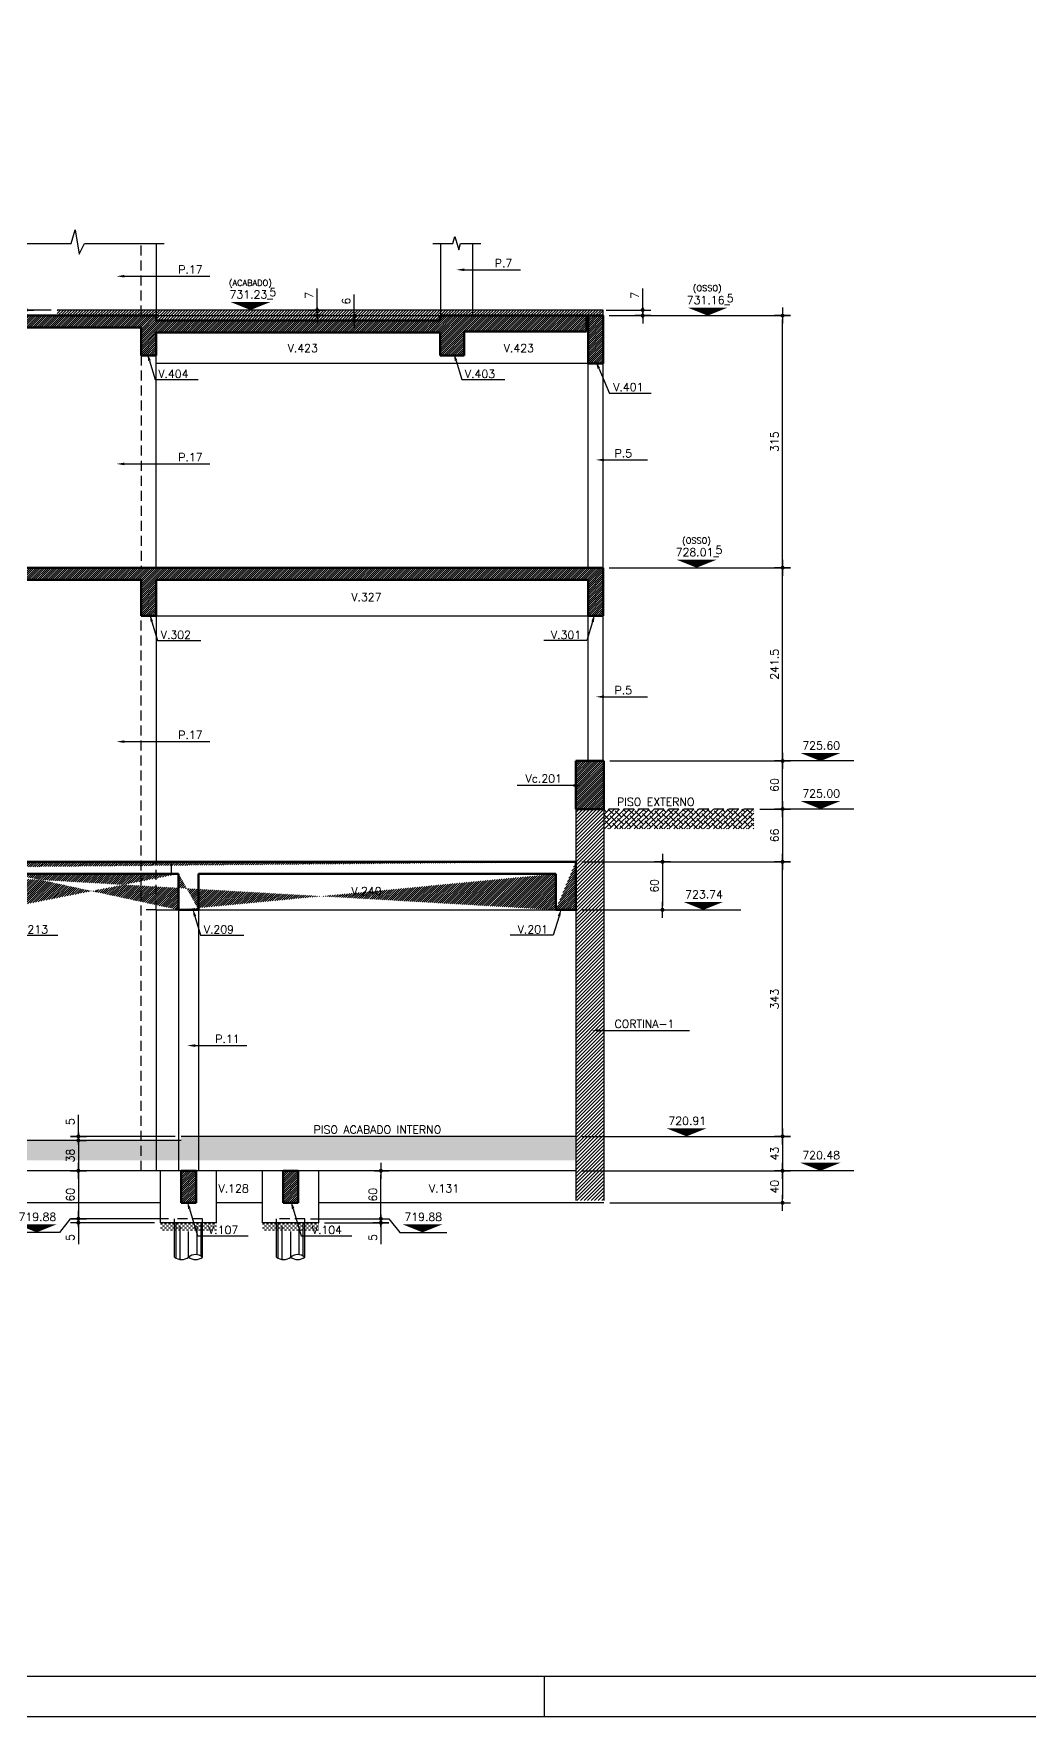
# Model space of a CAD drawing. Header units: inches. Extents: x 0 to 5940, y 0 to 4205.
# Drawn here: x 3452 to 4696, y 0 to 2102 of the extents above; entities that cross this region are included whole.
import ezdxf
from ezdxf.enums import TextEntityAlignment as Align

# ---------------------------------------------------------------- set-up
doc = ezdxf.new("R2010")
doc.units = ezdxf.units.IN
doc.header["$LTSCALE"] = 50
doc.header["$MEASUREMENT"] = 0
doc.linetypes.add('HIDDEN', pattern=[0.375, 0.25, -0.125])
for name, color, linetype in [('CORTES', 2, 'Continuous'), ('COTA', 6, 'Continuous'), ('FOLHA', 7, 'Continuous'), ('NIVEL', 3, 'Continuous'), ('TEXTO', 3, 'Continuous')]:
    doc.layers.add(name, color=color, linetype=linetype)
doc.styles.add('ROMANS', font='romans.shx')
doc.dimstyles.new('COTA_50', dxfattribs={"dimscale": 5, "dimtxt": 2, "dimasz": 1, "dimexe": 2, "dimexo": 1.5, "dimgap": 1, "dimtad": 1, "dimzin": 12, "dimdsep": 46, "dimtxsty": 'ROMANS', "dimblk1": 'COTA', "dimblk2": 'COTA', "dimsah": 1, "dimcen": -4, "dimdle": 1.5, "dimclrd": 6, "dimclre": 6, "dimclrt": 3, "dimadec": 0, "dimazin": 0, "dimtfac": 1, "dimtofl": 0, "dimtmove": 0, "dimatfit": 3, "dimldrblk": 'COTA', "dimfxl": 1, "dimtolj": 1, "dimtzin": 12, "dimarcsym": 0})
pattern_1 = [(45, (-20281.5175, 13943.6157), (-1.32582521, 1.32582521), [])]
pattern_2 = [(45, (-20281.5175, 13940.6157), (-1.32582521, 1.32582521), [])]
pattern_3 = [(45, (-20281.5175, 14211.9258), (-1.32582521, 1.32582521), [])]

# ---------------------------------------------------------------- blocks, each defined once
blk = doc.blocks.new('COTA')
at = {"layer": 'COTA'}
for p, q in [((2, 0), (-2, 0)), ((0, -2), (0, 2))]:
    blk.add_line(p, q, dxfattribs=at)
at = {"layer": 'COTA', "const_width": 0.5}
blk.add_lwpolyline([(-0.25, 0, 1), (0.25, 0, 1)], format="xyb", close=True, dxfattribs=at)
blk = doc.blocks.new('*D107')
at = {"layer": 'COTA', "color": 6, "lineweight": -2, "transparency": 16777216}
for p, q in [((4171.4, 1193.7), (4397.4, 1193.7)), ((4387.4, 1138.7), (4387.4, 1188.7)), ((4359.1, 1133.7), (4397.4, 1133.7))]:
    blk.add_line(p, q, dxfattribs=at)
at = {"layer": 'Defpoints', "color": 0, "transparency": 16777216}
for p in [(4163.9, 1193.7), (4387.4, 1193.7), (4351.6, 1133.7)]:
    blk.add_point(p, dxfattribs=at)
at = {"layer": 'COTA', "color": 6, "lineweight": -2, "transparency": 16777216, "xscale": 5, "yscale": 5, "zscale": 5}
for p, rotation in [((4387.4, 1193.7), 90), ((4387.4, 1133.7), 270)]:
    blk.add_blockref('COTA', p, dxfattribs=dict(at, rotation=rotation))
at = {"layer": 'COTA', "color": 3, "transparency": 16777216, "insert": (4377.4, 1163.7), "char_height": 10, "attachment_point": 5, "rotation": 90, "style": 'ROMANS'}
blk.add_mtext('\\A1;60', dxfattribs=at)
blk = doc.blocks.new('*D108')
at = {"layer": 'COTA', "color": 6, "lineweight": -2, "transparency": 16777216}
for p, q in [((4359.1, 1133.7), (4397.4, 1133.7)), ((4387.4, 1128.7), (4387.4, 1072.7)), ((4136.4, 1067.7), (4397.4, 1067.7))]:
    blk.add_line(p, q, dxfattribs=at)
at = {"layer": 'Defpoints', "color": 0, "transparency": 16777216}
for p in [(4351.6, 1133.7), (4128.9, 1067.7), (4387.4, 1067.7)]:
    blk.add_point(p, dxfattribs=at)
at = {"layer": 'COTA', "color": 6, "lineweight": -2, "transparency": 16777216, "xscale": 5, "yscale": 5, "zscale": 5}
for p, rotation in [((4387.4, 1133.7), 90), ((4387.4, 1067.7), 270)]:
    blk.add_blockref('COTA', p, dxfattribs=dict(at, rotation=rotation))
at = {"layer": 'COTA', "color": 3, "transparency": 16777216, "insert": (4377.4, 1100.7), "char_height": 10, "attachment_point": 5, "rotation": 90, "style": 'ROMANS'}
blk.add_mtext('\\A1;66', dxfattribs=at)
blk = doc.blocks.new('*D109')
at = {"layer": 'COTA', "color": 6, "lineweight": -2, "transparency": 16777216}
for p, q in [((4136.4, 681.7), (4397.4, 681.7)), ((4387.4, 676.7), (4387.4, 646.7)), ((4171.4, 641.7), (4397.4, 641.7))]:
    blk.add_line(p, q, dxfattribs=at)
at = {"layer": 'Defpoints', "color": 0, "transparency": 16777216}
for p in [(4128.9, 681.7), (4163.9, 641.7), (4387.4, 641.7)]:
    blk.add_point(p, dxfattribs=at)
at = {"layer": 'COTA', "color": 6, "lineweight": -2, "transparency": 16777216, "xscale": 5, "yscale": 5, "zscale": 5}
for p, rotation in [((4387.4, 681.7), 90), ((4387.4, 641.7), 270)]:
    blk.add_blockref('COTA', p, dxfattribs=dict(at, rotation=rotation))
at = {"layer": 'COTA', "color": 3, "transparency": 16777216, "insert": (4377.4, 661.7), "char_height": 10, "attachment_point": 5, "rotation": 90, "style": 'ROMANS'}
blk.add_mtext('\\A1;40', dxfattribs=at)
blk = doc.blocks.new('*D110')
at = {"layer": 'COTA', "color": 6, "lineweight": -2, "transparency": 16777216}
for p, q in [((4136.4, 1067.7), (4247.3, 1067.7)), ((4237.3, 1062.7), (4237.3, 1012.7)), ((4136.4, 1007.7), (4247.3, 1007.7))]:
    blk.add_line(p, q, dxfattribs=at)
at = {"layer": 'Defpoints', "color": 0, "transparency": 16777216}
for p in [(4128.9, 1067.7), (4128.9, 1007.7), (4237.3, 1007.7)]:
    blk.add_point(p, dxfattribs=at)
at = {"layer": 'COTA', "color": 6, "lineweight": -2, "transparency": 16777216, "xscale": 5, "yscale": 5, "zscale": 5}
for p, rotation in [((4237.3, 1067.7), 90), ((4237.3, 1007.7), 270)]:
    blk.add_blockref('COTA', p, dxfattribs=dict(at, rotation=rotation))
at = {"layer": 'COTA', "color": 3, "transparency": 16777216, "insert": (4227.3, 1037.7), "char_height": 10, "attachment_point": 5, "rotation": 90, "style": 'ROMANS'}
blk.add_mtext('\\A1;60', dxfattribs=at)
blk = doc.blocks.new('*D111')
at = {"layer": 'COTA', "color": 6, "lineweight": -2, "transparency": 16777216}
for p, q in [((3508.4, 719.7), (3517.4, 719.7)), ((3507.4, 714.7), (3507.4, 686.7)), ((3510.4, 681.7), (3517.4, 681.7))]:
    blk.add_line(p, q, dxfattribs=at)
at = {"layer": 'Defpoints', "color": 0, "transparency": 16777216}
for p in [(3500.9, 719.7), (3502.9, 681.7), (3507.4, 681.7)]:
    blk.add_point(p, dxfattribs=at)
at = {"layer": 'COTA', "color": 6, "lineweight": -2, "transparency": 16777216, "xscale": 5, "yscale": 5, "zscale": 5}
for p, rotation in [((3507.4, 719.7), 90), ((3507.4, 681.7), 270)]:
    blk.add_blockref('COTA', p, dxfattribs=dict(at, rotation=rotation))
at = {"layer": 'COTA', "color": 3, "transparency": 16777216, "insert": (3497.4, 700.7), "char_height": 10, "attachment_point": 5, "rotation": 90, "style": 'ROMANS'}
blk.add_mtext('\\A1;38', dxfattribs=at)
blk = doc.blocks.new('*D128')
at = {"layer": 'COTA', "color": 6, "lineweight": -2, "transparency": 16777216}
for p, q in [((4170.9, 1435.2), (4397.4, 1435.2)), ((4387.4, 1198.7), (4387.4, 1430.2)), ((4178.9, 1193.7), (4397.4, 1193.7))]:
    blk.add_line(p, q, dxfattribs=at)
at = {"layer": 'Defpoints', "color": 0, "transparency": 16777216}
for p in [(4163.4, 1435.2), (4387.4, 1435.2), (4171.4, 1193.7)]:
    blk.add_point(p, dxfattribs=at)
at = {"layer": 'COTA', "color": 6, "lineweight": -2, "transparency": 16777216, "xscale": 5, "yscale": 5, "zscale": 5}
for p, rotation in [((4387.4, 1435.2), 90), ((4387.4, 1193.7), 270)]:
    blk.add_blockref('COTA', p, dxfattribs=dict(at, rotation=rotation))
at = {"layer": 'COTA', "color": 3, "transparency": 16777216, "insert": (4377.4, 1314.5), "char_height": 10, "attachment_point": 5, "rotation": 90, "style": 'ROMANS'}
blk.add_mtext('\\A1;241.5', dxfattribs=at)
blk = doc.blocks.new('*D133')
at = {"layer": 'COTA', "color": 6, "lineweight": -2, "transparency": 16777216}
for p, q in [((4212.6, 1757.2), (4212.6, 1783.9)), ((4212.6, 1762.2), (4212.6, 1767.2)), ((4166.8, 1757.2), (4222.6, 1757.2)), ((4222.1, 1750.2), (4202.6, 1750.2)), ((4212.6, 1745.2), (4212.6, 1740.2))]:
    blk.add_line(p, q, dxfattribs=at)
at = {"layer": 'Defpoints', "color": 0, "transparency": 16777216}
for p in [(4159.3, 1757.2), (4212.6, 1757.2), (4229.6, 1750.2)]:
    blk.add_point(p, dxfattribs=at)
at = {"layer": 'COTA', "color": 6, "lineweight": -2, "transparency": 16777216, "xscale": 5, "yscale": 5, "zscale": 5}
for p, rotation in [((4212.6, 1757.2), 270), ((4212.6, 1750.2), 90)]:
    blk.add_blockref('COTA', p, dxfattribs=dict(at, rotation=rotation))
at = {"layer": 'COTA', "color": 3, "transparency": 16777216, "insert": (4202.6, 1775.5), "char_height": 10, "attachment_point": 5, "rotation": 90, "style": 'ROMANS'}
blk.add_mtext('\\A1;7', dxfattribs=at)
blk = doc.blocks.new('*D134')
at = {"layer": 'COTA', "color": 6, "lineweight": -2, "transparency": 16777216}
for p, q in [((3852.1, 1755.2), (3852.1, 1776.4)), ((3856.6, 1750.2), (3862.1, 1750.2)), ((3852.1, 1739.2), (3852.1, 1734.2)), ((3856.6, 1744.2), (3862.1, 1744.2))]:
    blk.add_line(p, q, dxfattribs=at)
at = {"layer": 'Defpoints', "color": 0, "transparency": 16777216}
for p in [(3849.1, 1750.2), (3852.1, 1750.2), (3849.1, 1744.2)]:
    blk.add_point(p, dxfattribs=at)
at = {"layer": 'COTA', "color": 6, "lineweight": -2, "transparency": 16777216, "xscale": 5, "yscale": 5, "zscale": 5}
for p, rotation in [((3852.1, 1750.2), 270), ((3852.1, 1744.2), 90)]:
    blk.add_blockref('COTA', p, dxfattribs=dict(at, rotation=rotation))
at = {"layer": 'COTA', "color": 3, "transparency": 16777216, "insert": (3842.1, 1768.3), "char_height": 10, "attachment_point": 5, "rotation": 90, "style": 'ROMANS'}
blk.add_mtext('\\A1;6', dxfattribs=at)
blk = doc.blocks.new('*D135')
at = {"layer": 'COTA', "color": 6, "lineweight": -2, "transparency": 16777216}
for p, q in [((3805.8, 1762.2), (3805.8, 1783.9)), ((3805.8, 1745.2), (3805.8, 1740.2)), ((3807.6, 1757.2), (3815.8, 1757.2)), ((3807.6, 1750.2), (3815.8, 1750.2))]:
    blk.add_line(p, q, dxfattribs=at)
at = {"layer": 'Defpoints', "color": 0, "transparency": 16777216}
for p in [(3800.1, 1757.2), (3800.1, 1750.2), (3805.8, 1757.2)]:
    blk.add_point(p, dxfattribs=at)
at = {"layer": 'COTA', "color": 6, "lineweight": -2, "transparency": 16777216, "xscale": 5, "yscale": 5, "zscale": 5}
for p, rotation in [((3805.8, 1757.2), 270), ((3805.8, 1750.2), 90)]:
    blk.add_blockref('COTA', p, dxfattribs=dict(at, rotation=rotation))
at = {"layer": 'COTA', "color": 3, "transparency": 16777216, "insert": (3795.8, 1775.5), "char_height": 10, "attachment_point": 5, "rotation": 90, "style": 'ROMANS'}
blk.add_mtext('\\A1;7', dxfattribs=at)
blk = doc.blocks.new('*D137')
at = {"layer": 'COTA', "color": 6, "lineweight": -2, "transparency": 16777216}
for p, q in [((3441.9, 1762.2), (3441.9, 1783.9)), ((3473.3, 1757.2), (3431.9, 1757.2)), ((3442.7, 1750.2), (3431.9, 1750.2)), ((3441.9, 1745.2), (3441.9, 1740.2))]:
    blk.add_line(p, q, dxfattribs=at)
at = {"layer": 'Defpoints', "color": 0, "transparency": 16777216}
for p in [(3441.9, 1757.2), (3450.2, 1750.2), (3480.8, 1757.2)]:
    blk.add_point(p, dxfattribs=at)
at = {"layer": 'COTA', "color": 6, "lineweight": -2, "transparency": 16777216, "xscale": 5, "yscale": 5, "zscale": 5}
for p, rotation in [((3441.9, 1757.2), 270), ((3441.9, 1750.2), 90)]:
    blk.add_blockref('COTA', p, dxfattribs=dict(at, rotation=rotation))
at = {"layer": 'COTA', "color": 3, "transparency": 16777216, "insert": (3431.9, 1775.5), "char_height": 10, "attachment_point": 5, "rotation": 90, "style": 'ROMANS'}
blk.add_mtext('\\A1;7', dxfattribs=at)
blk = doc.blocks.new('*D138')
at = {"layer": 'COTA', "color": 6, "lineweight": -2, "transparency": 16777216}
for p, q in [((4170.9, 1750.2), (4397.4, 1750.2)), ((4387.4, 1440.2), (4387.4, 1745.2)), ((4178.4, 1435.2), (4397.4, 1435.2))]:
    blk.add_line(p, q, dxfattribs=at)
at = {"layer": 'Defpoints', "color": 0, "transparency": 16777216}
for p in [(4163.4, 1750.2), (4387.4, 1750.2), (4170.9, 1435.2)]:
    blk.add_point(p, dxfattribs=at)
at = {"layer": 'COTA', "color": 6, "lineweight": -2, "transparency": 16777216, "xscale": 5, "yscale": 5, "zscale": 5}
for p, rotation in [((4387.4, 1750.2), 90), ((4387.4, 1435.2), 270)]:
    blk.add_blockref('COTA', p, dxfattribs=dict(at, rotation=rotation))
at = {"layer": 'COTA', "color": 3, "transparency": 16777216, "insert": (4377.4, 1592.7), "char_height": 10, "attachment_point": 5, "rotation": 90, "style": 'ROMANS'}
blk.add_mtext('\\A1;315', dxfattribs=at)
blk = doc.blocks.new('*D175')
at = {"layer": 'COTA', "color": 6, "lineweight": -2, "transparency": 16777216}
for p, q in [((3507.4, 729.7), (3507.4, 751.4)), ((3628.2, 724.7), (3497.4, 724.7)), ((3509.6, 719.7), (3497.4, 719.7)), ((3507.4, 714.7), (3507.4, 709.7))]:
    blk.add_line(p, q, dxfattribs=at)
at = {"layer": 'Defpoints', "color": 0, "transparency": 16777216}
for p in [(3507.4, 724.7), (3517.1, 719.7), (3635.7, 724.7)]:
    blk.add_point(p, dxfattribs=at)
at = {"layer": 'COTA', "color": 6, "lineweight": -2, "transparency": 16777216, "xscale": 5, "yscale": 5, "zscale": 5}
for p, rotation in [((3507.4, 724.7), 270), ((3507.4, 719.7), 90)]:
    blk.add_blockref('COTA', p, dxfattribs=dict(at, rotation=rotation))
at = {"layer": 'COTA', "color": 3, "transparency": 16777216, "insert": (3497.4, 743), "char_height": 10, "attachment_point": 5, "rotation": 90, "style": 'ROMANS'}
blk.add_mtext('\\A1;5', dxfattribs=at)
blk = doc.blocks.new('*D176')
at = {"layer": 'COTA', "color": 6, "lineweight": -2, "transparency": 16777216}
for p, q in [((4136.4, 724.7), (4397.4, 724.7)), ((4387.4, 719.7), (4387.4, 686.7)), ((4136.4, 681.7), (4397.4, 681.7))]:
    blk.add_line(p, q, dxfattribs=at)
at = {"layer": 'Defpoints', "color": 0, "transparency": 16777216}
for p in [(4128.9, 724.7), (4128.9, 681.7), (4387.4, 681.7)]:
    blk.add_point(p, dxfattribs=at)
at = {"layer": 'COTA', "color": 6, "lineweight": -2, "transparency": 16777216, "xscale": 5, "yscale": 5, "zscale": 5}
for p, rotation in [((4387.4, 724.7), 90), ((4387.4, 681.7), 270)]:
    blk.add_blockref('COTA', p, dxfattribs=dict(at, rotation=rotation))
at = {"layer": 'COTA', "color": 3, "transparency": 16777216, "insert": (4377.4, 703.2), "char_height": 10, "attachment_point": 5, "rotation": 90, "style": 'ROMANS'}
blk.add_mtext('\\A1;43', dxfattribs=at)
blk = doc.blocks.new('*D177')
at = {"layer": 'COTA', "color": 6, "lineweight": -2, "transparency": 16777216}
for p, q in [((4380.2, 1067.7), (4397.4, 1067.7)), ((4387.4, 729.7), (4387.4, 1062.7)), ((4380.2, 724.7), (4397.4, 724.7))]:
    blk.add_line(p, q, dxfattribs=at)
at = {"layer": 'Defpoints', "color": 0, "transparency": 16777216}
for p in [(4372.7, 1067.7), (4387.4, 1067.7), (4372.7, 724.7)]:
    blk.add_point(p, dxfattribs=at)
at = {"layer": 'COTA', "color": 6, "lineweight": -2, "transparency": 16777216, "xscale": 5, "yscale": 5, "zscale": 5}
for p, rotation in [((4387.4, 1067.7), 90), ((4387.4, 724.7), 270)]:
    blk.add_blockref('COTA', p, dxfattribs=dict(at, rotation=rotation))
at = {"layer": 'COTA', "color": 3, "transparency": 16777216, "insert": (4377.4, 896.2), "char_height": 10, "attachment_point": 5, "rotation": 90, "style": 'ROMANS'}
blk.add_mtext('\\A1;343', dxfattribs=at)
blk = doc.blocks.new('*D203')
at = {"layer": 'COTA', "color": 6, "lineweight": -2, "transparency": 16777216}
for p, q in [((3555.3, 681.7), (3497.4, 681.7)), ((3507.4, 676.7), (3507.4, 626.7)), ((3620.2, 621.7), (3497.4, 621.7))]:
    blk.add_line(p, q, dxfattribs=at)
at = {"layer": 'Defpoints', "color": 0, "transparency": 16777216}
for p in [(3562.8, 681.7), (3507.4, 621.7), (3627.7, 621.7)]:
    blk.add_point(p, dxfattribs=at)
at = {"layer": 'COTA', "color": 6, "lineweight": -2, "transparency": 16777216, "xscale": 5, "yscale": 5, "zscale": 5}
for p, rotation in [((3507.4, 681.7), 90), ((3507.4, 621.7), 270)]:
    blk.add_blockref('COTA', p, dxfattribs=dict(at, rotation=rotation))
at = {"layer": 'COTA', "color": 3, "transparency": 16777216, "insert": (3497.4, 651.7), "char_height": 10, "attachment_point": 5, "rotation": 90, "style": 'ROMANS'}
blk.add_mtext('\\A1;60', dxfattribs=at)
blk = doc.blocks.new('*D204')
at = {"layer": 'COTA', "color": 6, "lineweight": -2, "transparency": 16777216}
for p, q in [((3507.4, 626.7), (3507.4, 631.7)), ((3620.2, 621.7), (3497.4, 621.7)), ((3602.7, 616.7), (3497.4, 616.7)), ((3507.4, 611.7), (3507.4, 590))]:
    blk.add_line(p, q, dxfattribs=at)
at = {"layer": 'Defpoints', "color": 0, "transparency": 16777216}
for p in [(3507.4, 616.7), (3610.2, 616.7), (3627.7, 621.7)]:
    blk.add_point(p, dxfattribs=at)
at = {"layer": 'COTA', "color": 6, "lineweight": -2, "transparency": 16777216, "xscale": 5, "yscale": 5, "zscale": 5}
for p, rotation in [((3507.4, 621.7), 270), ((3507.4, 616.7), 90)]:
    blk.add_blockref('COTA', p, dxfattribs=dict(at, rotation=rotation))
at = {"layer": 'COTA', "color": 3, "transparency": 16777216, "insert": (3497.4, 598.4), "char_height": 10, "attachment_point": 5, "rotation": 90, "style": 'ROMANS'}
blk.add_mtext('\\A1;5', dxfattribs=at)
blk = doc.blocks.new('*D205')
at = {"layer": 'COTA', "color": 6, "lineweight": -2, "transparency": 16777216}
for p, q in [((3885.5, 626.7), (3885.5, 631.7)), ((3797.7, 621.7), (3895.5, 621.7)), ((3815.2, 616.7), (3895.5, 616.7)), ((3885.5, 611.7), (3885.5, 590))]:
    blk.add_line(p, q, dxfattribs=at)
at = {"layer": 'Defpoints', "color": 0, "transparency": 16777216}
for p in [(3790.2, 621.7), (3807.7, 616.7), (3885.5, 616.7)]:
    blk.add_point(p, dxfattribs=at)
at = {"layer": 'COTA', "color": 6, "lineweight": -2, "transparency": 16777216, "xscale": 5, "yscale": 5, "zscale": 5}
for p, rotation in [((3885.5, 621.7), 270), ((3885.5, 616.7), 90)]:
    blk.add_blockref('COTA', p, dxfattribs=dict(at, rotation=rotation))
at = {"layer": 'COTA', "color": 3, "transparency": 16777216, "insert": (3875.5, 598.4), "char_height": 10, "attachment_point": 5, "rotation": 90, "style": 'ROMANS'}
blk.add_mtext('\\A1;5', dxfattribs=at)
blk = doc.blocks.new('*D206')
at = {"layer": 'COTA', "color": 6, "lineweight": -2, "transparency": 16777216}
for p, q in [((3877.6, 681.7), (3895.5, 681.7)), ((3885.5, 626.7), (3885.5, 676.7)), ((3877.6, 621.7), (3895.5, 621.7))]:
    blk.add_line(p, q, dxfattribs=at)
at = {"layer": 'Defpoints', "color": 0, "transparency": 16777216}
for p in [(3870.1, 681.7), (3885.5, 681.7), (3870.1, 621.7)]:
    blk.add_point(p, dxfattribs=at)
at = {"layer": 'COTA', "color": 6, "lineweight": -2, "transparency": 16777216, "xscale": 5, "yscale": 5, "zscale": 5}
for p, rotation in [((3885.5, 681.7), 90), ((3885.5, 621.7), 270)]:
    blk.add_blockref('COTA', p, dxfattribs=dict(at, rotation=rotation))
at = {"layer": 'COTA', "color": 3, "transparency": 16777216, "insert": (3875.5, 651.7), "char_height": 10, "attachment_point": 5, "rotation": 90, "style": 'ROMANS'}
blk.add_mtext('\\A1;60', dxfattribs=at)

msp = doc.modelspace()

# ---------------------------------------------------------------- hatches: boundary and pattern name
at = {"layer": 'CORTES'}
h = msp.add_hatch(dxfattribs=at)
h.set_pattern_fill('ANSI31', color=252, scale=15)
h.set_pattern_definition(pattern_3)
h.paths.add_polyline_path([(3125.245, 1700.202), (3155.245, 1700.202), (3155.245, 1735.202), (3585.729, 1735.202), (3585.729, 1700.202), (3604.729, 1700.202), (3604.729, 1729.202), (3959.729, 1729.202), (3959.729, 1700.202), (3989.729, 1700.202), (3989.729, 1730.202), (4142.382, 1730.202), (4142.382, 1750.202), (3959.729, 1750.202), (3959.729, 1744.202), (3604.729, 1744.202), (3604.729, 1750.202), (2375.694, 1750.202), (2375.694, 1690.202), (2394.694, 1690.202), (2394.694, 1735.202), (2670.229, 1735.202), (2670.229, 1700.202), (2700.229, 1700.202), (2700.229, 1735.202), (3125.245, 1735.202)])
h = msp.add_hatch(dxfattribs=at)
h.set_pattern_fill('ANSI31', color=253, scale=20)
h.set_pattern_definition([(45, (-20281.5175, 14211.9258), (-1.76776695, 1.76776695), [])])
h.paths.add_polyline_path([(4163.384, 1757.202), (3480.763, 1757.202), (3480.763, 1750.202), (3604.729, 1750.202), (3604.729, 1744.202), (3959.729, 1744.202), (3959.729, 1750.202), (4163.384, 1750.202)])
h = msp.add_hatch(dxfattribs=at)
h.set_pattern_fill('ANSI31', color=252, scale=15)
h.set_pattern_definition(pattern_3)
h.paths.add_polyline_path([(4144.382, 1690.202), (4163.384, 1690.202), (4163.384, 1750.202), (4144.382, 1750.202)])
h = msp.add_hatch(dxfattribs=at)
h.set_pattern_fill('ANSI31', color=252, scale=15)
h.set_pattern_definition(pattern_3)
h.paths.add_polyline_path([(2375.694, 1435.202), (2375.694, 1375.202), (2394.694, 1375.202), (2394.694, 1420.202), (2670.229, 1420.202), (2670.229, 1375.202), (2700.229, 1375.202), (2700.229, 1420.202), (3125.245, 1420.202), (3125.245, 1375.202), (3155.245, 1375.202), (3155.245, 1420.202), (3585.729, 1420.202), (3585.729, 1375.202), (3604.729, 1375.202), (3604.729, 1420.202), (4144.384, 1420.202), (4144.384, 1375.202), (4163.384, 1375.202), (4163.384, 1435.202)])
h = msp.add_hatch(dxfattribs=at)
h.set_pattern_fill('ANSI31', color=252, scale=15)
h.set_pattern_definition(pattern_1)
h.paths.add_polyline_path([(4163.884, 1193.702), (4163.384, 1193.702), (4128.884, 1193.702), (4128.884, 1133.702), (4163.884, 1133.702)])
h = msp.add_hatch(dxfattribs=at)
h.set_pattern_fill('ANSI31', color=252, scale=15)
h.set_pattern_definition(pattern_1)
edge = h.paths.add_edge_path()
edge.add_line((1816.729, 1141.702), (1816.729, 1119.702))
edge.add_line((1816.729, 1119.702), (1816.729, 1112.62))
edge.add_line((1797.729, 1141.702), (1797.729, 1101.702))
edge.add_line((1797.729, 1141.702), (1816.729, 1141.702))
edge.add_line((1816.729, 1112.62), (1817.229, 1112.511))
edge.add_line((1817.229, 1112.511), (2049.729, 1061.901))
edge.add_line((1797.729, 1101.702), (2068.773, 1042.702))
edge.add_line((2049.729, 1082.702), (2049.729, 1061.901))
edge.add_line((2049.729, 1082.702), (2068.729, 1082.702))
edge.add_line((2068.729, 1082.702), (2068.729, 1057.702))
edge.add_line((2068.729, 1057.702), (2375.729, 1057.702))
edge.add_line((2068.773, 1042.702), (2375.729, 1042.702))
edge.add_line((2375.729, 1057.702), (2375.729, 1067.702))
edge.add_line((2394.729, 1052.702), (2394.729, 1007.702))
edge.add_line((2375.729, 1042.702), (2375.729, 1007.702))
edge.add_line((2375.729, 1007.702), (2394.729, 1007.702))
edge.add_line((2394.729, 1052.702), (2469.729, 1052.702))
edge.add_line((4128.884, 1067.702), (2375.729, 1067.702))
edge.add_line((2469.729, 1007.702), (2469.729, 1052.702))
edge.add_line((2519.729, 1007.702), (2469.729, 1007.702))
edge.add_line((2519.729, 1007.702), (2519.729, 1052.702))
edge.add_line((3105.229, 1052.702), (2519.729, 1052.702))
edge.add_line((3105.229, 1007.702), (3105.229, 1052.702))
edge.add_line((3155.229, 1007.702), (3155.229, 1052.702))
edge.add_line((3405.729, 1052.702), (3155.229, 1052.702))
edge.add_line((3155.229, 1007.702), (3105.229, 1007.702))
edge.add_line((3405.729, 1007.702), (3405.729, 1052.702))
edge.add_line((3424.729, 1052.702), (3424.729, 1007.702))
edge.add_line((3424.729, 1007.702), (3405.729, 1007.702))
edge.add_line((3632.729, 1052.702), (3424.729, 1052.702))
edge.add_line((3632.729, 1007.702), (3632.729, 1052.702))
edge.add_line((3657.729, 1007.702), (3657.729, 1052.702))
edge.add_line((3657.729, 1007.702), (3632.729, 1007.702))
edge.add_line((4103.884, 1052.702), (3657.729, 1052.702))
edge.add_line((4103.884, 1052.702), (4103.884, 1007.702))
edge.add_line((4128.884, 1067.702), (4128.884, 1007.702))
edge.add_line((4128.884, 1007.702), (4103.884, 1007.702))
h = msp.add_hatch(dxfattribs=at)
h.set_pattern_fill('ANSI31', color=253, scale=25)
h.set_pattern_definition([(45, (-20281.5175, 13943.6157), (-2.2097087, 2.2097087), [])])
h.paths.add_polyline_path([(4163.884, 1133.702), (4128.884, 1133.702), (4128.884, 644.702), (4163.884, 644.702)])
h = msp.add_hatch(dxfattribs=at)
h.set_pattern_fill('ANSI38', color=253, scale=35)
h.set_pattern_definition([(45, (1605.873, 5299.89), (-3.093592, 3.093592), []), (135, (1605.873, 5299.89), (-9.2807765, 3.093592), [10.9375, -6.5625])])
h.paths.add_polyline_path([(4351.573, 1133.702), (4163.884, 1133.702), (4163.884, 1108.749), (4351.573, 1108.749)])
h = msp.add_hatch(dxfattribs=at)
h.set_pattern_fill('ANSI38', color=253, scale=35)
h.paths.add_polyline_path([(4128.884, 724.702), (3635.729, 724.702), (3635.729, 719.702), (2514.729, 719.702), (2514.729, 694.702), (4128.884, 694.702)])
h = msp.add_hatch(dxfattribs=at)
h.set_pattern_fill('ANSI31', color=252, scale=15)
h.set_pattern_definition(pattern_2)
h.paths.add_polyline_path([(3635.729, 641.702), (3654.729, 641.702), (3654.729, 681.702), (3635.729, 681.702)])
h = msp.add_hatch(dxfattribs=at)
h.set_pattern_fill('ANSI31', color=252, scale=15)
h.set_pattern_definition(pattern_2)
h.paths.add_polyline_path([(3782.229, 681.702), (3763.229, 681.702), (3763.229, 641.702), (3782.229, 641.702)])
h = msp.add_hatch(dxfattribs=at)
h.set_pattern_fill('DASH', color=252, scale=20, style=0)
h.set_pattern_definition([(0, (1827.5, 238), (2.5, 2.5), [2.5, -2.5])])
h.paths.add_polyline_path([(3680.229, 616.702), (3610.229, 616.702), (3610.229, 606.702), (3680.229, 606.702)])
h = msp.add_hatch(dxfattribs=at)
h.set_pattern_fill('DASH', color=252, scale=20, style=0)
h.set_pattern_definition([(0, (1955, 238), (2.5, 2.5), [2.5, -2.5])])
h.paths.add_polyline_path([(3807.729, 616.702), (3737.729, 616.702), (3737.729, 606.702), (3807.729, 606.702)])

# ---------------------------------------------------------------- linework, layer by layer
at = {"layer": 'CORTES', "color": 8}
for p, q in [((3498.45, 1840.194), (3503.237, 1857.202)), ((3503.237, 1857.202), (3508.278, 1827.002)), ((3391.063, 1840.194), (3498.45, 1840.194)), ((3508.278, 1827.002), (3515.053, 1840.194)), ((3515.053, 1840.194), (3614.729, 1840.194)), ((3950.227, 1840.194), (3975.382, 1840.194)), ((3975.382, 1840.194), (3977.721, 1848.889)), ((3977.721, 1848.889), (3982.762, 1832.381)), ((3982.762, 1832.381), (3985.132, 1840.194)), ((3985.132, 1840.194), (4010.229, 1840.194)), ((4144.382, 1690.202), (3604.729, 1690.202)), ((3629.729, 572.433), (3629.729, 616.702)), ((3634.729, 570.775), (3634.729, 612.292)), ((3655.729, 576.831), (3655.729, 612.292)), ((3660.729, 575.174), (3660.729, 616.702)), ((3757.229, 572.433), (3757.229, 616.702)), ((3762.229, 570.775), (3762.229, 612.292)), ((3783.229, 576.831), (3783.229, 612.292)), ((3788.229, 575.174), (3788.229, 616.702)), ((3645.229, 573.803), (3645.229, 605.615)), ((3772.729, 573.803), (3772.729, 605.615))]:
    msp.add_line(p, q, dxfattribs=at)
at = {"layer": 'CORTES', "color": 8, "linetype": 'HIDDEN'}
for p, q in [((3585.729, 1750.202), (3585.729, 1840.194)), ((3585.729, 1700.202), (3585.729, 1435.202)), ((3585.729, 681.702), (3585.729, 1375.202)), ((3604.729, 1007.702), (3604.729, 1067.702)), ((3623.729, 1052.702), (3623.729, 1067.702)), ((3604.729, 1007.702), (3585.729, 1007.702)), ((3662.729, 621.702), (3627.729, 621.702)), ((3627.729, 616.702), (3627.729, 621.702)), ((3662.729, 616.702), (3662.729, 621.702)), ((3790.229, 621.702), (3755.229, 621.702)), ((3755.229, 616.702), (3755.229, 621.702)), ((3790.229, 616.702), (3790.229, 621.702))]:
    msp.add_line(p, q, dxfattribs=at)
at = {"layer": 'CORTES'}
for p, q in [((3604.729, 1840.194), (3604.729, 1750.202)), ((3960.229, 1750.202), (3960.229, 1840.194)), ((4000.229, 1750.202), (4000.229, 1840.194)), ((3604.729, 1750.202), (3959.729, 1750.202)), ((3604.729, 1435.202), (3604.729, 1700.202)), ((4144.384, 1435.202), (4144.384, 1690.202)), ((4163.384, 1435.202), (4163.384, 1690.202)), ((3604.729, 1375.202), (3604.729, 1067.702)), ((3604.729, 1375.202), (4144.384, 1375.202)), ((4144.384, 1193.702), (4144.384, 1375.202)), ((4163.384, 1193.702), (4163.384, 1375.202)), ((4128.884, 1133.702), (4128.884, 644.702)), ((4163.884, 1133.702), (4163.884, 644.702)), ((3604.729, 1007.702), (3632.729, 1007.702)), ((3604.729, 1007.702), (3604.729, 681.702)), ((3632.729, 1007.702), (3632.729, 681.702)), ((3657.729, 1007.702), (4103.884, 1007.702)), ((3657.729, 1007.702), (3657.729, 681.702)), ((3635.729, 719.702), (2514.729, 719.702)), ((4128.884, 724.702), (3635.729, 724.702)), ((3635.729, 681.702), (2514.729, 681.702)), ((3610.229, 616.702), (3610.229, 681.702)), ((3763.229, 681.702), (3654.729, 681.702)), ((3680.229, 616.702), (3680.229, 681.702)), ((3737.729, 616.702), (3737.729, 681.702)), ((4128.884, 681.702), (3782.229, 681.702)), ((3807.729, 616.702), (3807.729, 681.702)), ((3610.229, 641.702), (3180.229, 641.702)), ((3737.729, 641.702), (3680.229, 641.702)), ((4128.884, 641.702), (3807.729, 641.702)), ((4163.884, 641.702), (4128.884, 641.702)), ((3680.229, 616.702), (3610.229, 616.702)), ((3627.729, 573.803), (3627.729, 616.702)), ((3662.729, 573.803), (3662.729, 616.702)), ((3807.729, 616.702), (3737.729, 616.702)), ((3755.229, 573.803), (3755.229, 616.702)), ((3790.229, 573.803), (3790.229, 616.702))]:
    msp.add_line(p, q, dxfattribs=at)
at = {"layer": 'CORTES', "color": 1, "linetype": 'Continuous', "lineweight": 50}
for p, q in [((3604.729, 1750.202), (2375.694, 1750.202)), ((3604.729, 1744.202), (3604.729, 1750.202)), ((4142.382, 1750.202), (3959.729, 1750.202)), ((3959.729, 1744.202), (3959.729, 1750.202)), ((4142.382, 1750.202), (4142.382, 1730.202)), ((4163.384, 1750.202), (4144.382, 1750.202)), ((4144.382, 1750.202), (4144.382, 1690.202)), ((4163.384, 1750.202), (4163.384, 1690.202)), ((3585.729, 1735.202), (3155.245, 1735.202)), ((3585.729, 1735.202), (3585.729, 1700.202)), ((3959.729, 1744.202), (3604.729, 1744.202)), ((3959.729, 1729.202), (3604.729, 1729.202)), ((3604.729, 1729.202), (3604.729, 1700.202)), ((3959.729, 1729.202), (3959.729, 1700.202)), ((4142.382, 1730.202), (3989.729, 1730.202)), ((3989.729, 1730.202), (3989.729, 1700.202)), ((3604.729, 1700.202), (3585.729, 1700.202)), ((3989.729, 1700.202), (3959.729, 1700.202)), ((4163.384, 1690.202), (4144.382, 1690.202)), ((2375.694, 1435.202), (4163.384, 1435.202)), ((4163.384, 1435.202), (4163.384, 1375.202)), ((3155.245, 1420.202), (3585.729, 1420.202)), ((3585.729, 1420.202), (3585.729, 1375.202)), ((3604.729, 1420.202), (4144.384, 1420.202)), ((3604.729, 1375.202), (3604.729, 1420.202)), ((4144.384, 1420.202), (4144.384, 1375.202)), ((3585.729, 1375.202), (3604.729, 1375.202)), ((4144.384, 1375.202), (4163.384, 1375.202)), ((4163.884, 1193.702), (4128.884, 1193.702)), ((4128.884, 1193.702), (4128.884, 1133.702)), ((4163.884, 1193.702), (4163.884, 1133.702)), ((4163.884, 1133.702), (4128.884, 1133.702)), ((4128.884, 1067.702), (2375.729, 1067.702)), ((3632.729, 1052.702), (3424.729, 1052.702)), ((3632.729, 1007.702), (3632.729, 1052.702)), ((4103.884, 1052.702), (3657.729, 1052.702)), ((3657.729, 1007.702), (3657.729, 1052.702)), ((4103.884, 1052.702), (4103.884, 1007.702)), ((4128.884, 1067.702), (4128.884, 1007.702)), ((3657.729, 1007.702), (3632.729, 1007.702)), ((4128.884, 1007.702), (4103.884, 1007.702)), ((3635.729, 681.702), (3635.729, 641.702)), ((3654.729, 681.702), (3635.729, 681.702)), ((3654.729, 681.702), (3654.729, 641.702)), ((3763.229, 681.702), (3763.229, 641.702)), ((3782.229, 681.702), (3763.229, 681.702)), ((3782.229, 681.702), (3782.229, 641.702)), ((3654.729, 641.702), (3635.729, 641.702)), ((3782.229, 641.702), (3763.229, 641.702))]:
    msp.add_line(p, q, dxfattribs=at)
at = {"layer": 'CORTES', "color": 253}
for p, q in [((4163.384, 1757.202), (3480.763, 1757.202)), ((4163.384, 1750.202), (4163.384, 1757.202))]:
    msp.add_line(p, q, dxfattribs=at)
at = {"layer": 'CORTES', "color": 1, "linetype": 'HIDDEN'}
msp.add_line((4351.573, 1133.702), (4163.884, 1133.702), dxfattribs=at)
at = {"layer": 'CORTES'}
for centre, start, end in [((3636.479, 584.427), 230.523968, 309.476032), ((3653.979, 563.179), 50.523968, 129.476032), ((3653.979, 584.427), 230.523968, 309.476032), ((3763.979, 584.427), 230.523968, 309.476032), ((3781.479, 563.179), 50.523968, 129.476032), ((3781.479, 584.427), 230.523968, 309.476032)]:
    msp.add_arc(centre, 13.763, start, end, dxfattribs=at)
at = {"layer": 'COTA', "color": 8}
for p, q in [((3596.33, 1693.796), (3603.415, 1670.188)), ((3979.409, 1693.796), (3986.495, 1670.188)), ((3603.415, 1670.188), (3657.319, 1670.188)), ((3986.495, 1670.188), (4040.399, 1670.188)), ((3599.379, 1367.742), (3606.465, 1344.133)), ((4149.955, 1367.742), (4142.869, 1344.133)), ((3606.465, 1344.133), (3660.369, 1344.133)), ((4142.869, 1344.133), (4088.965, 1344.133)), ((3653.171, 999.731), (3660.257, 976.122)), ((4108.038, 999.731), (4100.952, 976.122)), ((3427.873, 976.122), (3481.777, 976.122)), ((3660.257, 976.122), (3714.161, 976.122)), ((4100.952, 976.122), (4047.048, 976.122)), ((3646.244, 634.202), (3656.329, 600.599)), ((3775.884, 634.202), (3785.97, 600.599)), ((3656.329, 600.599), (3719.466, 600.599)), ((3785.97, 600.599), (3849.107, 600.599))]:
    msp.add_line(p, q, dxfattribs=at)
at = {"layer": 'COTA'}
for p, q in [((4476.466, 1193.702), (4397.378, 1193.702)), ((4476.466, 1133.702), (4397.378, 1133.702)), ((4247.327, 1007.702), (4335.267, 1007.702)), ((4476.466, 681.702), (4397.378, 681.702)), ((3497.371, 621.702), (3483.769, 604.748)), ((3895.457, 621.702), (3909.059, 604.748)), ((3483.769, 604.748), (3424.892, 604.748)), ((3909.059, 604.748), (3967.936, 604.748))]:
    msp.add_line(p, q, dxfattribs=at)
at = {"layer": 'COTA', "color": 8}
for points in [[(3597.926, 1694.276), (3593.455, 1703.374), (3594.733, 1693.317)], [(3981.006, 1694.276), (3976.535, 1703.374), (3977.813, 1693.317)], [(3600.976, 1368.221), (3596.505, 1377.32), (3597.783, 1367.263)], [(4148.359, 1368.221), (4152.83, 1377.32), (4151.551, 1367.263)], [(3654.767, 1000.21), (3650.296, 1009.309), (3651.575, 999.252)], [(4106.442, 1000.21), (4110.913, 1009.309), (4109.634, 999.252)], [(3647.84, 634.681), (3643.369, 643.78), (3644.647, 633.723)], [(3777.481, 634.681), (3773.01, 643.78), (3774.288, 633.723)]]:
    msp.add_solid(points, dxfattribs=at)
at = {"layer": 'FOLHA', "color": 1}
msp.add_line((125, 50), (5895, 50), dxfattribs=at)
at = {"layer": 'FOLHA'}
msp.add_line((4090, 0), (4090, 50), dxfattribs=at)
msp.add_lwpolyline([(0, 4205), (0, 0), (5940, 0), (5940, 4205)], close=True, dxfattribs=at)
at = {"layer": 'NIVEL', "color": 1}
for points in [[(3722.466, 1757.202, 0, 50, 0), (3722.466, 1767.202, 50, 50, 0)], [(4293.817, 1750.202, 0, 50, 0), (4293.817, 1760.202, 50, 50, 0)], [(4279.983, 1435.202, 0, 50, 0), (4279.983, 1445.202, 50, 50, 0)], [(4434.769, 1193.702, 0, 50, 0), (4434.769, 1203.702, 50, 50, 0)], [(4434.769, 1133.702, 0, 50, 0), (4434.769, 1143.702, 50, 50, 0)], [(4288.358, 1007.702, 0, 50, 0), (4288.358, 1017.702, 50, 50, 0)], [(4267.395, 724.702, 0, 50, 0), (4267.395, 734.702, 50, 50, 0)], [(4434.769, 681.702, 0, 50, 0), (4434.769, 691.702, 50, 50, 0)], [(3455.324, 604.748, 0, 50, 0), (3455.324, 614.748, 50, 50, 0)], [(3937.51, 604.748, 0, 50, 0), (3937.51, 614.748, 50, 50, 0)]]:
    msp.add_lwpolyline(points, format="xyseb", dxfattribs=at)
at = {"layer": 'TEXTO', "color": 8}
for p, q in [((3565.068, 1799.369), (3671.857, 1799.369)), ((3989.688, 1807.47), (4059.837, 1807.47)), ((4157.746, 1684.457), (4171.225, 1653.034)), ((4223.401, 1653.034), (4171.225, 1653.034)), ((3565.068, 1564.869), (3671.857, 1564.869)), ((4164.118, 1569.899), (4218.494, 1569.899)), ((4164.118, 1273.899), (4218.494, 1273.899)), ((3565.068, 1217.869), (3671.857, 1217.869)), ((4125.976, 1163.06), (4055.827, 1163.06)), ((4158.97, 857.03), (4271.131, 857.03)), ((3653.467, 838.107), (3718.066, 838.107))]:
    msp.add_line(p, q, dxfattribs=at)
for points in [[(3989.688, 1805.804), (3989.688, 1809.137), (3979.688, 1807.47)], [(3565.068, 1797.702), (3565.068, 1801.035), (3555.068, 1799.369)], [(4159.278, 1685.114), (4156.214, 1683.8), (4153.804, 1693.647)], [(3565.068, 1563.202), (3565.068, 1566.535), (3555.068, 1564.869)], [(4164.118, 1568.232), (4164.118, 1571.566), (4154.118, 1569.899)], [(4164.118, 1272.232), (4164.118, 1275.566), (4154.118, 1273.899)], [(3565.068, 1216.202), (3565.068, 1219.535), (3555.068, 1217.869)], [(4125.976, 1161.394), (4125.976, 1164.727), (4135.976, 1163.06)], [(4158.97, 855.364), (4158.97, 858.697), (4148.97, 857.03)], [(3653.467, 836.44), (3653.467, 839.774), (3643.467, 838.107)]]:
    msp.add_solid(points, dxfattribs=at)

# ---------------------------------------------------------------- texts
at = {"layer": 'NIVEL', "color": 4, "style": 'ROMANS'}
for s, p in [('(ACABADO)', (3722.361, 1787.359)), ('(OSSO)', (4293.269, 1780.767)), ('(OSSO)', (4279.878, 1465.359))]:
    msp.add_text(s, height=7.5, dxfattribs=at).set_placement(p, align=Align.CENTER)
at = {"layer": 'NIVEL', "color": 3, "style": 'ROMANS'}
for s, p in [('731.23_', (3723.353, 1771.555)), ('5', (3750.389, 1774.398)), ('731.16_', (4294.705, 1764.555)), ('5', (4322.043, 1767.017)), ('728.01_', (4280.87, 1449.555)), ('5', (4307.906, 1452.398)), ('725.60', (4435.656, 1208.055)), ('725.00', (4435.656, 1148.055)), ('723.74', (4289.245, 1022.055)), ('720.91', (4268.283, 739.055)), ('720.48', (4435.656, 696.055)), ('719.88', (3456.212, 619.101)), ('719.88', (3938.398, 619.101))]:
    msp.add_text(s, height=10, dxfattribs=at).set_placement(p, align=Align.CENTER)
at = {"layer": 'TEXTO', "style": 'ROMANS'}
for s, p in [('P.17', (3632.294, 1802.696)), ('P.17', (3632.294, 1568.196)), ('P.17', (3632.294, 1221.196)), ('P.11', (3678.503, 841.434))]:
    msp.add_text(s, height=10, dxfattribs=at).set_placement(p)
at = {"layer": 'TEXTO', "color": 3, "style": 'ROMANS'}
for s, p in [('P.7', (4027.752, 1810.644)), ('V.423', (3769.027, 1704.519)), ('V.423', (4039.027, 1704.519)), ('V.404', (3607.383, 1672.3)), ('V.403', (3990.463, 1672.3)), ('V.401', (4175.829, 1655.833)), ('P.5', (4177.45, 1573.072)), ('V.327', (3848.527, 1393.519)), ('V.302', (3610.433, 1346.245)), ('V.301', (4097.949, 1346.245)), ('P.5', (4177.45, 1277.072)), ('Vc.201', (4066.231, 1166.796)), ('PISO EXTERNO', (4180.482, 1137.588)), ('V.240', (3848.527, 1026.234)), ('V.213', (3431.841, 978.234)), ('V.209', (3664.225, 978.234)), ('V.201', (4056.508, 978.234)), ('CORTINA-1', (4177.505, 860.204)), ('PISO ACABADO INTERNO', (3801.399, 728.105)), ('V.128', (3682.641, 654.547)), ('V.131', (3945.548, 654.547)), ('V.107', (3669.53, 602.712)), ('V.104', (3799.171, 602.712))]:
    msp.add_text(s, height=10, dxfattribs=at).set_placement(p)

# ---------------------------------------------------------------- dimensions: what is measured, and where the dimension line sits
at = {"layer": 'COTA'}
for base, p1, p2, picture, middle in [((3441.864, 1757.202), (3450.206, 1750.202), (3480.763, 1757.202), '*D137', (3431.864, 1775.535)), ((3805.793, 1757.202), (3800.109, 1750.202), (3800.109, 1757.202), '*D135', (3795.793, 1775.535)), ((3852.135, 1750.202), (3849.074, 1744.202), (3849.074, 1750.202), '*D134', (3842.135, 1768.297)), ((4387.378, 1750.202), (4170.884, 1435.202), (4163.384, 1750.202), '*D138', (4377.378, 1592.702)), ((4387.378, 1435.202), (4171.384, 1193.702), (4163.384, 1435.202), '*D128', (4377.378, 1314.452)), ((4387.378, 1193.702), (4351.573, 1133.702), (4163.884, 1193.702), '*D107', (4377.378, 1163.702)), ((4387.378, 1067.702), (4351.573, 1133.702), (4128.884, 1067.702), '*D108', (4377.378, 1100.702)), ((4237.327, 1007.702), (4128.884, 1067.702), (4128.884, 1007.702), '*D110', (4227.327, 1037.702)), ((4387.378, 1067.702), (4372.667, 724.702), (4372.667, 1067.702), '*D177', (4377.378, 896.202)), ((3507.371, 724.702), (3517.14, 719.702), (3635.729, 724.702), '*D175', (3497.371, 743.035)), ((3507.371, 681.702), (3500.931, 719.702), (3502.877, 681.702), '*D111', (3497.371, 700.702)), ((4387.378, 681.702), (4128.884, 724.702), (4128.884, 681.702), '*D176', (4377.378, 703.202)), ((3507.371, 621.702), (3562.765, 681.702), (3627.729, 621.702), '*D203', (3497.371, 651.702)), ((3885.457, 681.702), (3870.109, 621.702), (3870.109, 681.702), '*D206', (3875.457, 651.702)), ((4387.378, 641.702), (4128.884, 681.702), (4163.884, 641.702), '*D109', (4377.378, 661.702)), ((3507.371, 616.702), (3627.729, 621.702), (3610.229, 616.702), '*D204', (3497.371, 598.368)), ((3885.457, 616.702), (3790.229, 621.702), (3807.729, 616.702), '*D205', (3875.457, 598.368))]:
    dim = msp.add_linear_dim(base=base, p1=p1, p2=p2, angle=90, dimstyle='COTA_50', dxfattribs=at)
    dim.commit()
    dim.dimension.update_dxf_attribs({"geometry": picture, "text_midpoint": middle})
dim = msp.add_linear_dim(base=(4212.616, 1757.202), p1=(4229.616, 1750.202), p2=(4159.279, 1757.202), angle=90, dimstyle='COTA_50', dxfattribs=at)
dim.commit()
dim.dimension.update_dxf_attribs({"geometry": '*D133', "text_midpoint": (4212.616, 1775.535), "dimtype": 160})

doc.saveas('drawing.dxf')
